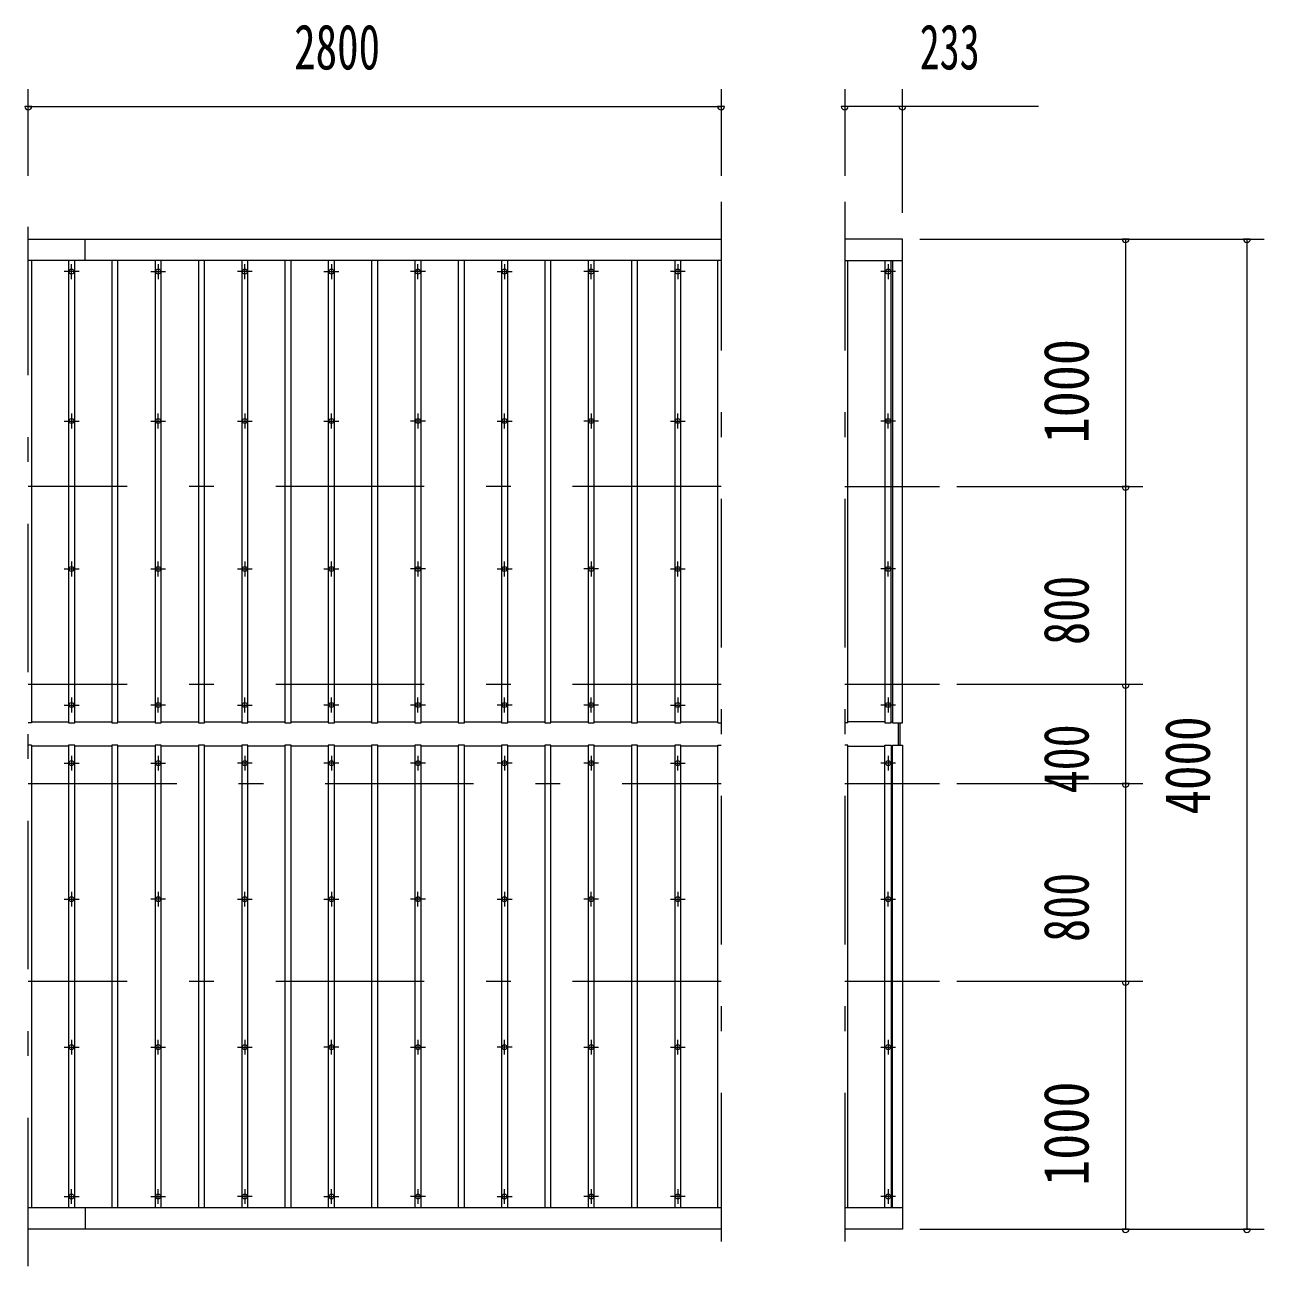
# Model space of a CAD drawing. Units: millimetres, scale not verified. Extents: x -32469 to 32469, y -14700 to 14700.
# Drawn here: x -16562 to -11553, y 8173 to 13188 of the extents above; entities that cross this region are included whole.
import ezdxf
from ezdxf.enums import TextEntityAlignment as Align

# ---------------------------------------------------------------- set-up
doc = ezdxf.new("R2010")
doc.units = ezdxf.units.MM
doc.header["$LTSCALE"] = 50
doc.linetypes.add('USER3', pattern=[24, 12, -5, 2, -5])
for name, color, linetype, lineweight in [('0-2_1-0BOLD', 7, 'Continuous', 18), ('0-3_1-2CENTER', 3, 'USER3', 18), ('0-4_1-4THIN', 4, 'Continuous', 18), ('0-5_1-5DIM', 3, 'Continuous', 18)]:
    doc.layers.add(name, color=color, linetype=linetype, lineweight=lineweight)
doc.styles.add('ＭＳ ゴシック', font='')
doc.styles.get('ＭＳ ゴシック').set_extended_font_data('MS Gothic')

msp = doc.modelspace()

# ---------------------------------------------------------------- linework, layer by layer
at = {"layer": '0-2_1-0BOLD'}
for p, q in [((-16547.96, 12322.54), (-13747.95, 12322.54)), ((-16317.96, 12236.05), (-16317.96, 12322.54)), ((-13747.95, 12236.05), (-16547.96, 12236.05)), ((-13247.95, 12236.05), (-13014.96, 12236.05)), ((-13030.96, 10277.69), (-13030.96, 10367.39)), ((-13024.96, 10367.39), (-13024.96, 10277.69)), ((-16547.96, 8409.03), (-13747.95, 8409.03)), ((-16317.96, 8409.03), (-16317.96, 8322.54)), ((-13247.95, 8409.03), (-13014.96, 8409.03)), ((-13747.95, 8322.54), (-16547.96, 8322.54))]:
    msp.add_line(p, q, dxfattribs=at)
for points in [[(-13054.97, 12236.05), (-13054.97, 10367.39), (-13014.96, 10367.39), (-13014.96, 12322.54), (-13247.95, 12322.54)], [(-13054.97, 8409.03), (-13054.97, 10277.69), (-13014.96, 10277.69), (-13014.96, 8322.54), (-13247.95, 8322.54)]]:
    msp.add_lwpolyline(points, dxfattribs=at)
for centre in [(-16372.96, 12191.11), (-16022.96, 12191.11), (-15672.96, 12191.11), (-15322.96, 12191.11), (-14972.96, 12191.11), (-14622.96, 12191.11), (-14272.96, 12191.11), (-13922.96, 12191.11), (-13072.96, 12191.11), (-16372.96, 11587.41), (-16022.96, 11587.41), (-15672.96, 11587.41), (-15322.96, 11587.41), (-14972.96, 11587.41), (-14622.96, 11587.41), (-14272.96, 11587.41), (-13922.96, 11587.41), (-13072.96, 11587.41), (-16372.96, 10989.62), (-16022.96, 10989.62), (-15672.96, 10989.62), (-15322.96, 10989.62), (-14972.96, 10989.62), (-14622.96, 10989.62), (-14272.96, 10989.62), (-13922.96, 10989.62), (-13072.96, 10989.62), (-16372.96, 10439.93), (-16022.96, 10439.93), (-15672.96, 10439.93), (-15322.96, 10439.93), (-14972.96, 10439.93), (-14622.96, 10439.93), (-14272.96, 10439.93), (-13922.96, 10439.93), (-13072.96, 10439.93), (-16372.96, 10205.15), (-16022.96, 10205.15), (-15672.96, 10205.15), (-15322.96, 10205.15), (-14972.96, 10205.15), (-14622.96, 10205.15), (-14272.96, 10205.15), (-13922.96, 10205.15), (-13072.96, 10205.15), (-16372.96, 9655.46), (-16022.96, 9655.46), (-15672.96, 9655.46), (-15322.96, 9655.46), (-14972.96, 9655.46), (-14622.96, 9655.46), (-14272.96, 9655.46), (-13922.96, 9655.46), (-13072.96, 9655.46), (-16372.96, 9057.68), (-16022.96, 9057.68), (-15672.96, 9057.68), (-15322.96, 9057.68), (-14972.96, 9057.68), (-14622.96, 9057.68), (-14272.96, 9057.68), (-13922.96, 9057.68), (-13072.96, 9057.68), (-16372.96, 8453.97), (-16022.96, 8453.97), (-15672.96, 8453.97), (-15322.96, 8453.97), (-14972.96, 8453.97), (-14622.96, 8453.97), (-14272.96, 8453.97), (-13922.96, 8453.97), (-13072.96, 8453.97)]:
    msp.add_circle(centre, 10, dxfattribs=at)
at = {"layer": '0-3_1-2CENTER'}
for p, q in [((-16547.96, 8172.54), (-16547.96, 12472.55)), ((-13747.96, 12472.55), (-13747.96, 8172.54)), ((-13247.96, 12472.55), (-13247.96, 8172.54)), ((-16342.96, 12191.11), (-16402.96, 12191.11)), ((-16372.96, 12161.11), (-16372.96, 12221.12)), ((-16052.96, 12191.11), (-15992.96, 12191.11)), ((-16022.96, 12221.12), (-16022.96, 12161.11)), ((-15642.96, 12191.11), (-15702.96, 12191.11)), ((-15672.96, 12161.11), (-15672.96, 12221.12)), ((-15352.96, 12191.11), (-15292.96, 12191.11)), ((-15322.96, 12221.12), (-15322.96, 12161.11)), ((-14942.96, 12191.11), (-15002.96, 12191.11)), ((-14972.96, 12161.11), (-14972.96, 12221.12)), ((-14652.96, 12191.11), (-14592.96, 12191.11)), ((-14622.96, 12221.12), (-14622.96, 12161.11)), ((-14242.96, 12191.11), (-14302.96, 12191.11)), ((-14272.96, 12161.11), (-14272.96, 12221.12)), ((-13892.96, 12191.11), (-13952.96, 12191.11)), ((-13922.96, 12221.12), (-13922.96, 12161.11)), ((-13042.96, 12191.11), (-13102.96, 12191.11)), ((-13072.96, 12221.12), (-13072.96, 12161.11)), ((-16402.96, 11587.41), (-16342.96, 11587.41)), ((-16372.96, 11617.41), (-16372.96, 11557.41)), ((-16052.96, 11587.41), (-15992.96, 11587.41)), ((-16022.96, 11557.41), (-16022.96, 11617.41)), ((-15702.96, 11587.41), (-15642.96, 11587.41)), ((-15672.96, 11617.41), (-15672.96, 11557.41)), ((-15352.96, 11587.41), (-15292.96, 11587.41)), ((-15322.96, 11557.41), (-15322.96, 11617.41)), ((-14942.96, 11587.41), (-15002.96, 11587.41)), ((-14972.96, 11617.41), (-14972.96, 11557.41)), ((-14652.96, 11587.41), (-14592.96, 11587.41)), ((-14622.96, 11557.41), (-14622.96, 11617.41)), ((-14242.96, 11587.41), (-14302.96, 11587.41)), ((-14272.96, 11617.41), (-14272.96, 11557.41)), ((-13952.96, 11587.41), (-13892.96, 11587.41)), ((-13922.96, 11557.41), (-13922.96, 11617.41)), ((-13042.96, 11587.41), (-13102.96, 11587.41)), ((-13072.96, 11557.41), (-13072.96, 11617.41)), ((-13747.95, 11322.54), (-16547.96, 11322.54)), ((-13247.95, 11322.54), (-12864.96, 11322.54)), ((-16402.96, 10989.62), (-16342.96, 10989.62)), ((-16372.96, 11019.63), (-16372.96, 10959.62)), ((-16052.96, 10989.62), (-15992.96, 10989.62)), ((-16022.96, 10959.62), (-16022.96, 11019.63)), ((-15702.96, 10989.62), (-15642.96, 10989.62)), ((-15672.96, 11019.63), (-15672.96, 10959.62)), ((-15352.96, 10989.62), (-15292.96, 10989.62)), ((-15322.96, 10959.62), (-15322.96, 11019.63)), ((-14942.96, 10989.62), (-15002.96, 10989.62)), ((-14972.96, 11019.63), (-14972.96, 10959.62)), ((-14652.96, 10989.62), (-14592.96, 10989.62)), ((-14622.96, 10959.62), (-14622.96, 11019.63)), ((-14242.96, 10989.62), (-14302.96, 10989.62)), ((-14272.96, 11019.63), (-14272.96, 10959.62)), ((-13952.96, 10989.62), (-13892.96, 10989.62)), ((-13922.96, 10959.62), (-13922.96, 11019.63)), ((-13042.96, 10989.62), (-13102.96, 10989.62)), ((-13072.96, 10959.62), (-13072.96, 11019.63)), ((-13747.95, 10522.54), (-16547.96, 10522.54)), ((-12864.96, 10522.54), (-13247.95, 10522.54)), ((-16402.96, 10439.93), (-16342.96, 10439.93)), ((-16372.96, 10469.93), (-16372.96, 10409.93)), ((-15992.96, 10439.93), (-16052.96, 10439.93)), ((-16022.96, 10409.93), (-16022.96, 10469.93)), ((-15702.96, 10439.93), (-15642.96, 10439.93)), ((-15672.96, 10409.93), (-15672.96, 10469.93)), ((-15292.96, 10439.93), (-15352.96, 10439.93)), ((-15322.96, 10409.93), (-15322.96, 10469.93)), ((-14942.96, 10439.93), (-15002.96, 10439.93)), ((-14972.96, 10409.93), (-14972.96, 10469.93)), ((-14592.96, 10439.93), (-14652.96, 10439.93)), ((-14622.96, 10409.93), (-14622.96, 10469.93)), ((-14242.96, 10439.93), (-14302.96, 10439.93)), ((-14272.96, 10409.93), (-14272.96, 10469.93)), ((-13952.96, 10439.93), (-13892.96, 10439.93)), ((-13922.96, 10469.93), (-13922.96, 10409.93)), ((-13042.96, 10439.93), (-13102.96, 10439.93)), ((-13072.96, 10469.93), (-13072.96, 10409.93)), ((-16372.96, 10235.15), (-16372.96, 10175.15)), ((-16022.96, 10235.15), (-16022.96, 10175.15)), ((-15672.96, 10235.15), (-15672.96, 10175.15)), ((-15322.96, 10235.15), (-15322.96, 10175.15)), ((-14972.96, 10235.15), (-14972.96, 10175.15)), ((-14622.96, 10235.15), (-14622.96, 10175.15)), ((-14272.96, 10235.15), (-14272.96, 10175.15)), ((-13922.96, 10175.15), (-13922.96, 10235.15)), ((-13072.96, 10235.15), (-13072.96, 10175.15)), ((-16402.96, 10205.15), (-16342.96, 10205.15)), ((-16052.96, 10205.15), (-15992.96, 10205.15)), ((-15642.96, 10205.15), (-15702.96, 10205.15)), ((-15292.96, 10205.15), (-15352.96, 10205.15)), ((-14942.96, 10205.15), (-15002.96, 10205.15)), ((-14592.96, 10205.15), (-14652.96, 10205.15)), ((-14242.96, 10205.15), (-14302.96, 10205.15)), ((-13952.96, 10205.15), (-13892.96, 10205.15)), ((-13042.96, 10205.15), (-13102.96, 10205.15)), ((-16547.96, 10122.54), (-13747.95, 10122.54)), ((-13247.95, 10122.54), (-12864.96, 10122.54)), ((-16372.96, 9685.46), (-16372.96, 9625.46)), ((-16022.96, 9685.46), (-16022.96, 9625.46)), ((-15672.96, 9625.46), (-15672.96, 9685.46)), ((-15322.96, 9685.46), (-15322.96, 9625.46)), ((-14972.96, 9625.46), (-14972.96, 9685.46)), ((-14622.96, 9685.46), (-14622.96, 9625.46)), ((-14272.96, 9625.46), (-14272.96, 9685.46)), ((-13922.96, 9685.46), (-13922.96, 9625.46)), ((-13072.96, 9625.46), (-13072.96, 9685.46)), ((-16402.96, 9655.46), (-16342.96, 9655.46)), ((-15992.96, 9655.46), (-16052.96, 9655.46)), ((-15702.96, 9655.46), (-15642.96, 9655.46)), ((-15352.96, 9655.46), (-15292.96, 9655.46)), ((-14942.96, 9655.46), (-15002.96, 9655.46)), ((-14652.96, 9655.46), (-14592.96, 9655.46)), ((-14242.96, 9655.46), (-14302.96, 9655.46)), ((-13952.96, 9655.46), (-13892.96, 9655.46)), ((-13102.96, 9655.46), (-13042.96, 9655.46)), ((-13747.95, 9322.54), (-16547.96, 9322.54)), ((-12864.96, 9322.54), (-13247.95, 9322.54)), ((-16372.96, 9087.67), (-16372.96, 9027.67)), ((-16022.96, 9027.67), (-16022.96, 9087.67)), ((-15672.96, 9087.67), (-15672.96, 9027.67)), ((-15322.96, 9027.67), (-15322.96, 9087.67)), ((-14972.96, 9087.67), (-14972.96, 9027.67)), ((-14622.96, 9027.67), (-14622.96, 9087.67)), ((-14272.96, 9087.67), (-14272.96, 9027.67)), ((-13922.96, 9027.67), (-13922.96, 9087.67)), ((-13072.96, 9087.67), (-13072.96, 9027.67)), ((-16402.96, 9057.68), (-16342.96, 9057.68)), ((-16052.96, 9057.68), (-15992.96, 9057.68)), ((-15702.96, 9057.68), (-15642.96, 9057.68)), ((-15292.96, 9057.68), (-15352.96, 9057.68)), ((-15002.96, 9057.68), (-14942.96, 9057.68)), ((-14592.96, 9057.68), (-14652.96, 9057.68)), ((-14302.96, 9057.68), (-14242.96, 9057.68)), ((-13952.96, 9057.68), (-13892.96, 9057.68)), ((-13102.96, 9057.68), (-13042.96, 9057.68)), ((-16372.96, 8423.96), (-16372.96, 8483.97)), ((-16022.96, 8423.96), (-16022.96, 8483.97)), ((-15672.96, 8483.97), (-15672.96, 8423.96)), ((-15322.96, 8423.96), (-15322.96, 8483.97)), ((-14972.96, 8483.97), (-14972.96, 8423.96)), ((-14622.96, 8423.96), (-14622.96, 8483.97)), ((-14272.96, 8483.97), (-14272.96, 8423.96)), ((-13922.96, 8483.97), (-13922.96, 8423.96)), ((-13072.96, 8483.97), (-13072.96, 8423.96)), ((-16402.96, 8453.97), (-16342.96, 8453.97)), ((-16052.96, 8453.97), (-15992.96, 8453.97)), ((-15642.96, 8453.97), (-15702.96, 8453.97)), ((-15352.96, 8453.97), (-15292.96, 8453.97)), ((-14942.96, 8453.97), (-15002.96, 8453.97)), ((-14652.96, 8453.97), (-14592.96, 8453.97)), ((-14242.96, 8453.97), (-14302.96, 8453.97)), ((-13892.96, 8453.97), (-13952.96, 8453.97)), ((-13042.96, 8453.97), (-13102.96, 8453.97))]:
    msp.add_line(p, q, dxfattribs=at)
at = {"layer": '0-4_1-4THIN'}
for p, q in [((-16385.46, 12236.05), (-16385.46, 10367.39)), ((-16210.46, 12236.05), (-16210.46, 10367.39)), ((-16035.46, 12236.05), (-16035.46, 10367.39)), ((-15860.46, 12236.05), (-15860.46, 10367.39)), ((-15685.46, 12236.05), (-15685.46, 10367.39)), ((-15510.46, 12236.05), (-15510.46, 10367.39)), ((-15335.46, 12236.05), (-15335.46, 10367.39)), ((-15160.46, 12236.05), (-15160.46, 10367.39)), ((-14985.46, 12236.05), (-14985.46, 10367.39)), ((-14810.46, 12236.05), (-14810.46, 10367.39)), ((-14635.46, 12236.05), (-14635.46, 10367.39)), ((-14460.46, 12236.05), (-14460.46, 10367.39)), ((-14285.46, 12236.05), (-14285.46, 10367.39)), ((-14110.46, 12236.05), (-14110.46, 10367.39)), ((-13935.46, 12236.05), (-13935.46, 10367.39)), ((-13760.46, 10367.39), (-13760.46, 12236.05)), ((-13235.46, 10367.39), (-13235.46, 12236.05)), ((-13085.46, 12236.05), (-13085.46, 10367.39)), ((-16535.46, 10371.64), (-16385.46, 10371.64)), ((-16360.46, 10371.64), (-16210.46, 10371.64)), ((-16185.46, 10371.64), (-16035.46, 10371.64)), ((-16010.46, 10371.64), (-15860.46, 10371.64)), ((-15835.46, 10371.64), (-15685.46, 10371.64)), ((-15660.46, 10371.64), (-15510.46, 10371.64)), ((-15485.46, 10371.64), (-15335.46, 10371.64)), ((-15310.46, 10371.64), (-15160.46, 10371.64)), ((-15135.46, 10371.64), (-14985.46, 10371.64)), ((-14960.46, 10371.64), (-14810.46, 10371.64)), ((-14785.46, 10371.64), (-14635.46, 10371.64)), ((-14610.46, 10371.64), (-14460.46, 10371.64)), ((-14435.46, 10371.64), (-14285.46, 10371.64)), ((-14260.46, 10371.64), (-14110.46, 10371.64)), ((-14085.46, 10371.64), (-13935.46, 10371.64)), ((-13910.46, 10371.64), (-13760.46, 10371.64)), ((-13760.46, 10367.39), (-13747.95, 10367.39)), ((-13235.46, 10367.39), (-13247.95, 10367.39)), ((-13085.46, 10371.64), (-13235.46, 10371.64)), ((-13060.46, 10371.64), (-13054.97, 10371.64)), ((-16535.46, 10277.69), (-16547.96, 10277.69)), ((-16535.46, 10277.69), (-16535.46, 8409.03)), ((-16385.46, 10273.44), (-16535.46, 10273.44)), ((-16360.46, 8409.03), (-16360.46, 10277.69)), ((-16210.46, 10273.44), (-16360.46, 10273.44)), ((-16185.46, 8409.03), (-16185.46, 10277.69)), ((-16035.46, 10273.44), (-16185.46, 10273.44)), ((-16010.46, 8409.03), (-16010.46, 10277.69)), ((-15860.46, 10273.44), (-16010.46, 10273.44)), ((-15835.46, 8409.03), (-15835.46, 10277.69)), ((-15685.46, 10273.44), (-15835.46, 10273.44)), ((-15660.46, 8409.03), (-15660.46, 10277.69)), ((-15510.46, 10273.44), (-15660.46, 10273.44)), ((-15485.46, 8409.03), (-15485.46, 10277.69)), ((-15335.46, 10273.44), (-15485.46, 10273.44)), ((-15310.46, 8409.03), (-15310.46, 10277.69)), ((-15160.46, 10273.44), (-15310.46, 10273.44)), ((-15135.46, 8409.03), (-15135.46, 10277.69)), ((-14985.46, 10273.44), (-15135.46, 10273.44)), ((-14960.46, 8409.03), (-14960.46, 10277.69)), ((-14810.46, 10273.44), (-14960.46, 10273.44)), ((-14785.46, 8409.03), (-14785.46, 10277.69)), ((-14635.46, 10273.44), (-14785.46, 10273.44)), ((-14610.46, 8409.03), (-14610.46, 10277.69)), ((-14460.46, 10273.44), (-14610.46, 10273.44)), ((-14435.46, 8409.03), (-14435.46, 10277.69)), ((-14285.46, 10273.44), (-14435.46, 10273.44)), ((-14260.46, 8409.03), (-14260.46, 10277.69)), ((-14110.46, 10273.44), (-14260.46, 10273.44)), ((-14085.46, 8409.03), (-14085.46, 10277.69)), ((-13935.46, 10273.44), (-14085.46, 10273.44)), ((-13910.46, 8409.03), (-13910.46, 10277.69)), ((-13760.46, 10273.44), (-13910.46, 10273.44)), ((-13235.46, 10273.44), (-13085.46, 10273.44)), ((-13060.46, 10273.44), (-13054.97, 10273.44))]:
    msp.add_line(p, q, dxfattribs=at)
for points in [[(-16535.46, 12236.05), (-16535.46, 10367.39), (-16547.96, 10367.39)], [(-16385.46, 10367.39), (-16360.46, 10367.39), (-16360.46, 12236.05)], [(-16210.46, 10367.39), (-16185.46, 10367.39), (-16185.46, 12236.05)], [(-16035.46, 10367.39), (-16010.46, 10367.39), (-16010.46, 12236.05)], [(-15860.46, 10367.39), (-15835.46, 10367.39), (-15835.46, 12236.05)], [(-15685.46, 10367.39), (-15660.46, 10367.39), (-15660.46, 12236.05)], [(-15510.46, 10367.39), (-15485.46, 10367.39), (-15485.46, 12236.05)], [(-15335.46, 10367.39), (-15310.46, 10367.39), (-15310.46, 12236.05)], [(-15160.46, 10367.39), (-15135.46, 10367.39), (-15135.46, 12236.05)], [(-14985.46, 10367.39), (-14960.46, 10367.39), (-14960.46, 12236.05)], [(-14810.46, 10367.39), (-14785.46, 10367.39), (-14785.46, 12236.05)], [(-14635.46, 10367.39), (-14610.46, 10367.39), (-14610.46, 12236.05)], [(-14460.46, 10367.39), (-14435.46, 10367.39), (-14435.46, 12236.05)], [(-14285.46, 10367.39), (-14260.46, 10367.39), (-14260.46, 12236.05)], [(-14110.46, 10367.39), (-14085.46, 10367.39), (-14085.46, 12236.05)], [(-13935.46, 10367.39), (-13910.46, 10367.39), (-13910.46, 12236.05)], [(-13085.46, 10367.39), (-13060.46, 10367.39), (-13060.46, 12236.05)], [(-16360.46, 10277.69), (-16385.46, 10277.69), (-16385.46, 8409.03)], [(-16185.46, 10277.69), (-16210.46, 10277.69), (-16210.46, 8409.03)], [(-16010.46, 10277.69), (-16035.46, 10277.69), (-16035.46, 8409.03)], [(-15835.46, 10277.69), (-15860.46, 10277.69), (-15860.46, 8409.03)], [(-15660.46, 10277.69), (-15685.46, 10277.69), (-15685.46, 8409.03)], [(-15485.46, 10277.69), (-15510.46, 10277.69), (-15510.46, 8409.03)], [(-15310.46, 10277.69), (-15335.46, 10277.69), (-15335.46, 8409.03)], [(-15135.46, 10277.69), (-15160.46, 10277.69), (-15160.46, 8409.03)], [(-14960.46, 10277.69), (-14985.46, 10277.69), (-14985.46, 8409.03)], [(-14785.46, 10277.69), (-14810.46, 10277.69), (-14810.46, 8409.03)], [(-14610.46, 10277.69), (-14635.46, 10277.69), (-14635.46, 8409.03)], [(-14435.46, 10277.69), (-14460.46, 10277.69), (-14460.46, 8409.03)], [(-14260.46, 10277.69), (-14285.46, 10277.69), (-14285.46, 8409.03)], [(-14085.46, 10277.69), (-14110.46, 10277.69), (-14110.46, 8409.03)], [(-13910.46, 10277.69), (-13935.46, 10277.69), (-13935.46, 8409.03)], [(-13760.46, 8409.03), (-13760.46, 10277.69), (-13747.95, 10277.69)], [(-13235.46, 8409.03), (-13235.46, 10277.69), (-13247.95, 10277.69)], [(-13085.46, 8409.03), (-13085.46, 10277.69), (-13060.46, 10277.69), (-13060.46, 8409.03)]]:
    msp.add_lwpolyline(points, dxfattribs=at)
at = {"layer": '0-5_1-5DIM'}
for p, q in [((-16547.95, 12578.35), (-16547.95, 12928.35)), ((-13747.95, 12928.35), (-13747.95, 12578.35)), ((-13247.95, 12928.35), (-13247.95, 12578.35)), ((-13014.95, 12428.35), (-13014.95, 12928.35)), ((-16533.95, 12858.35), (-16561.95, 12858.35)), ((-16547.96, 12858.35), (-13747.95, 12858.35)), ((-13733.95, 12858.35), (-13761.95, 12858.35)), ((-13233.95, 12858.35), (-13261.95, 12858.35)), ((-12465.45, 12858.35), (-13247.95, 12858.35)), ((-13000.95, 12858.35), (-13028.95, 12858.35)), ((-12944.96, 12322.54), (-11552.96, 12322.54)), ((-12098.96, 12322.54), (-12126.96, 12322.54)), ((-12112.96, 12322.54), (-12112.96, 11322.54)), ((-11608.96, 12322.54), (-11636.96, 12322.54)), ((-11622.96, 12322.54), (-11622.96, 8322.54)), ((-12794.96, 11322.54), (-12042.96, 11322.54)), ((-12098.96, 11322.54), (-12126.96, 11322.54)), ((-12112.96, 11322.54), (-12112.96, 10522.54)), ((-12042.96, 10522.54), (-12794.96, 10522.54)), ((-12098.96, 10522.54), (-12126.96, 10522.54)), ((-12112.96, 10522.54), (-12112.96, 10122.54)), ((-12794.96, 10122.54), (-12042.96, 10122.54)), ((-12098.96, 10122.54), (-12126.96, 10122.54)), ((-12112.96, 10122.54), (-12112.96, 9322.54)), ((-12042.96, 9322.54), (-12794.96, 9322.54)), ((-12098.96, 9322.54), (-12126.96, 9322.54)), ((-12112.96, 9322.54), (-12112.96, 8322.54)), ((-12944.96, 8322.54), (-11552.96, 8322.54)), ((-12098.96, 8322.54), (-12126.96, 8322.54)), ((-11608.96, 8322.54), (-11636.96, 8322.54))]:
    msp.add_line(p, q, dxfattribs=at)
for centre in [(-16547.95, 12858.35), (-13747.95, 12858.35), (-13247.95, 12858.35), (-13014.95, 12858.35), (-12112.96, 12322.54), (-11622.96, 12322.54), (-12112.96, 11322.54), (-12112.96, 10522.54), (-12112.96, 10122.54), (-12112.96, 9322.54), (-12112.96, 8322.54), (-11622.96, 8322.54)]:
    msp.add_arc(centre, 14, 180, 0, dxfattribs=at)

# ---------------------------------------------------------------- texts
at = {"layer": '0-5_1-5DIM', "color": 7, "style": 'ＭＳ ゴシック'}
for s, width, p in [('2800', 0.7, (-15473.45, 12953.22)), ('233', 0.65, (-12944.95, 12953.22))]:
    msp.add_text(s, height=182.3, dxfattribs=dict(at, width=width)).set_placement(p, align=Align.BOTTOM_LEFT)
for s, width, p in [('1000', 0.85, (-12207.83, 11497.04)), ('800', 0.75, (-12207.83, 10682.79)), ('4000', 0.8, (-11717.83, 9997.04)), ('400', 0.75, (-12207.83, 10082.79)), ('800', 0.75, (-12207.83, 9482.79)), ('1000', 0.85, (-12207.83, 8497.04))]:
    msp.add_text(s, height=182.3, rotation=90, dxfattribs=dict(at, width=width)).set_placement(p, align=Align.BOTTOM_LEFT)

doc.saveas('drawing.dxf')
